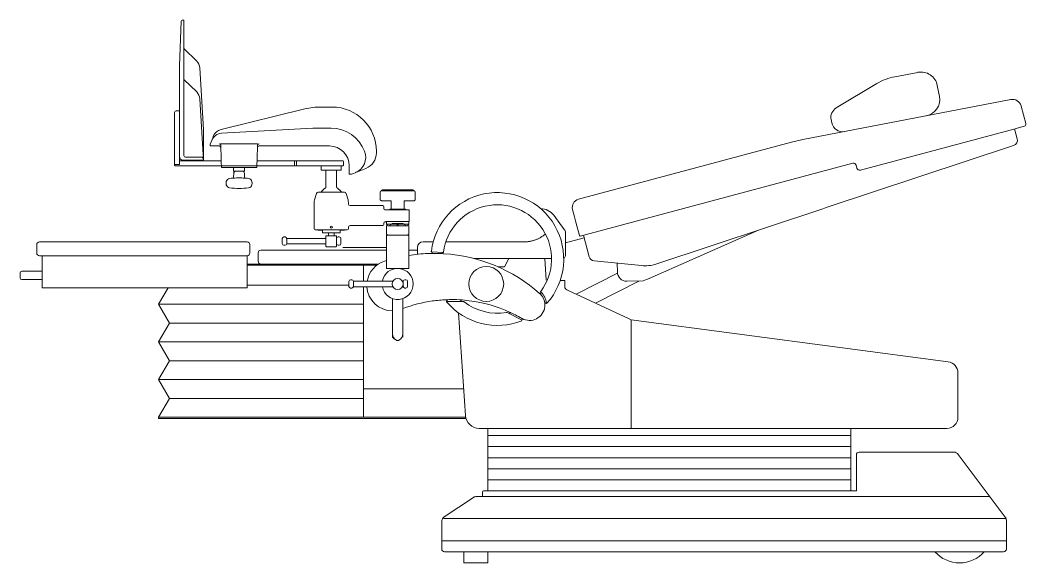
# Model space of a CAD drawing. Header units: metres. Extents: x 250.9 to 296.3, y -151.6 to -124.3.
# Drawn here: x 294.52 to 296.337, y -146.737 to -145.756 of the extents above; entities that cross this region are included whole.
import ezdxf

# ---------------------------------------------------------------- set-up
doc = ezdxf.new("R2010")
doc.units = ezdxf.units.M
doc.header["$MEASUREMENT"] = 0
doc.layers.add('A. muebles', color=152, linetype='Continuous', lineweight=15)

msp = doc.modelspace()

# ---------------------------------------------------------------- linework, layer by layer
at = {"layer": 'A. muebles'}
for p, q in [((294.8078, -145.8389), (294.8107, -145.7581)), ((294.8127, -145.7561), (294.8128, -145.7561)), ((294.8128, -145.7561), (294.8148, -145.7561)), ((294.8158, -145.7571), (294.8158, -145.8404)), ((294.8389, -145.8302), (294.8158, -145.8074)), ((294.8078, -145.9306), (294.8078, -145.8389)), ((294.8158, -145.8404), (294.8158, -145.8414)), ((294.8158, -145.8414), (294.8158, -145.9889)), ((294.8508, -145.9539), (294.8443, -145.8425)), ((296.1414, -145.8505), (296.0998, -145.8585)), ((294.8389, -145.886), (294.8158, -145.8632)), ((296.0674, -145.8709), (295.9941, -145.9148)), ((296.1804, -145.8939), (296.1766, -145.8743)), ((294.8508, -146.0097), (294.8443, -145.8983)), ((295.9339, -145.972), (296.3094, -145.8995)), ((294.7987, -145.923), (294.7987, -145.9231)), ((294.7987, -145.9231), (294.7987, -145.9309)), ((294.8017, -145.92), (294.8078, -145.92)), ((294.8078, -145.92), (294.8078, -145.9252)), ((294.8828, -145.9536), (295.0344, -145.9166)), ((295.0628, -145.9132), (295.0834, -145.9132)), ((296.3279, -145.9111), (296.328, -145.9114)), ((296.328, -145.9114), (296.3365, -145.9431)), ((294.7987, -145.9309), (294.7987, -145.9314)), ((294.7987, -145.9314), (294.7987, -145.9363)), ((294.7987, -145.9363), (294.7987, -145.9369)), ((294.7987, -145.9369), (294.7987, -145.9661)), ((294.8078, -145.9252), (294.8078, -145.9309)), ((294.8078, -145.9309), (294.8078, -145.9314)), ((294.8078, -145.9314), (294.8078, -145.9363)), ((294.8078, -145.9363), (294.8078, -145.9369)), ((294.8078, -145.9369), (294.8078, -145.9661)), ((294.8078, -145.9739), (294.8078, -145.9371)), ((295.9847, -145.9357), (295.9859, -145.9416)), ((294.8508, -146.0039), (294.8508, -145.9539)), ((295.0484, -145.9515), (294.8836, -145.9605)), ((295.0484, -145.9515), (295.0814, -145.9515)), ((296.0376, -146.0273), (296.3172, -145.9524)), ((296.3162, -145.9526), (296.321, -145.9704)), ((296.3172, -145.9524), (296.3191, -145.9519)), ((296.3336, -145.948), (296.3191, -145.9519)), ((294.7987, -145.9661), (294.7987, -145.971)), ((294.7987, -145.971), (294.7987, -145.9799)), ((294.8078, -145.9714), (294.8078, -145.9653)), ((294.8078, -145.9661), (294.8078, -145.971)), ((294.8078, -145.971), (294.8078, -145.9799)), ((294.8078, -145.9718), (294.8078, -145.9714)), ((294.8078, -146.0029), (294.8078, -145.9739)), ((294.8078, -145.9856), (294.8078, -145.9791)), ((294.866, -145.9734), (294.8634, -145.9805)), ((294.8683, -145.9672), (294.866, -145.9734)), ((294.8688, -145.9659), (294.8683, -145.9672)), ((295.5283, -146.0799), (295.9131, -145.9768)), ((295.9131, -145.9768), (295.9234, -145.974)), ((295.9131, -145.9768), (295.9234, -145.974)), ((295.9131, -145.9768), (295.9234, -145.974)), ((295.9234, -145.974), (295.9339, -145.972)), ((295.9234, -145.974), (295.9339, -145.972)), ((295.9234, -145.974), (295.9339, -145.972)), ((294.7987, -145.9799), (294.7987, -145.9848)), ((294.7987, -145.9848), (294.7987, -145.9902)), ((294.7987, -145.9902), (294.7987, -146.0103)), ((294.8078, -145.9799), (294.8078, -145.9848)), ((294.8078, -145.9848), (294.8078, -145.9924)), ((294.8078, -145.9924), (294.8078, -146.0103)), ((294.8158, -145.9899), (294.8158, -145.9889)), ((294.8158, -146.0009), (294.8158, -145.9899)), ((294.8634, -145.9825), (294.8634, -145.9805)), ((294.8792, -145.9835), (294.8644, -145.9835)), ((294.9488, -145.9794), (294.882, -145.9794)), ((294.8822, -145.9864), (294.8821, -145.9823)), ((294.8828, -146.0032), (294.8822, -145.9864)), ((294.9479, -146.0032), (294.9485, -145.9864)), ((294.9485, -145.9864), (294.9487, -145.9823)), ((295.0784, -145.9835), (294.9515, -145.9835)), ((294.9776, -145.9835), (294.9628, -145.9835)), ((295.1634, -145.9962), (295.1634, -145.9932)), ((296.3145, -145.9825), (295.9758, -146.0949)), ((294.7987, -146.0103), (294.7987, -146.0173)), ((294.8078, -146.0103), (294.8078, -146.0173)), ((294.883, -146.0103), (294.8078, -146.0103)), ((294.8138, -146.0089), (294.8158, -146.0089)), ((294.8158, -146.0089), (294.8498, -146.0089)), ((294.8188, -146.0039), (294.8478, -146.0039)), ((294.8508, -146.0069), (294.8508, -146.0039)), ((294.8508, -146.0079), (294.8508, -146.0069)), ((294.8828, -146.0032), (294.883, -146.0104)), ((294.8832, -146.0161), (294.883, -146.0104)), ((294.9475, -146.0161), (294.9477, -146.0104)), ((294.9477, -146.0104), (294.9478, -146.0067)), ((294.9477, -146.0103), (295.0531, -146.0103)), ((294.9478, -146.0067), (294.9479, -146.0048)), ((294.9478, -146.0067), (294.9479, -146.0051)), ((294.9479, -146.0048), (294.9479, -146.0032)), ((295.0155, -146.0103), (295.0155, -146.0193)), ((295.0188, -146.0103), (295.0188, -146.0193)), ((295.0818, -146.0103), (295.0188, -146.0103)), ((295.0859, -146.0103), (295.0818, -146.0103)), ((295.0954, -146.0103), (295.0859, -146.0103)), ((295.1028, -146.0103), (295.0954, -146.0103)), ((295.1038, -146.0183), (295.1038, -146.0113)), ((296.0238, -146.0144), (295.5316, -146.1463)), ((294.7987, -146.0173), (294.8078, -146.0173)), ((294.7987, -146.0173), (294.7987, -146.0183)), ((294.7997, -146.0193), (294.8094, -146.0193)), ((294.8094, -146.0193), (294.8834, -146.0193)), ((294.8833, -146.0181), (294.8832, -146.0161)), ((294.8834, -146.0196), (294.8833, -146.0177)), ((294.8834, -146.0196), (294.8834, -146.0221)), ((294.8876, -146.0196), (294.8834, -146.0196)), ((294.8839, -146.0226), (294.8854, -146.0226)), ((294.8854, -146.0226), (294.8954, -146.0226)), ((294.8876, -146.0196), (294.8931, -146.0196)), ((294.8931, -146.0196), (294.8876, -146.0196)), ((294.8931, -146.0196), (294.8876, -146.0196)), ((294.9004, -146.0196), (294.8931, -146.0196)), ((294.8954, -146.0226), (294.8989, -146.0226)), ((294.8989, -146.0226), (294.9154, -146.0226)), ((294.9154, -146.0196), (294.9004, -146.0196)), ((294.9054, -146.0226), (294.9054, -146.0288)), ((294.9054, -146.0288), (294.9059, -146.0293)), ((294.9056, -146.0333), (294.9054, -146.0398)), ((294.9059, -146.0293), (294.9104, -146.0293)), ((294.9154, -146.0293), (294.9096, -146.0293)), ((294.9104, -146.0293), (294.9204, -146.0293)), ((294.9104, -146.0293), (294.9112, -146.0293)), ((294.9154, -146.0196), (294.9252, -146.0196)), ((294.9254, -146.0226), (294.9154, -146.0226)), ((294.9211, -146.0293), (294.9154, -146.0293)), ((294.9196, -146.0293), (294.9204, -146.0293)), ((294.9204, -146.0293), (294.9249, -146.0293)), ((294.9254, -146.0288), (294.9249, -146.0293)), ((294.9254, -146.0398), (294.9251, -146.0333)), ((294.9376, -146.0196), (294.9252, -146.0196)), ((294.9254, -146.0226), (294.9469, -146.0226)), ((294.9254, -146.026), (294.9254, -146.0227)), ((294.9254, -146.0288), (294.9254, -146.026)), ((294.9376, -146.0196), (294.9431, -146.0196)), ((294.9431, -146.0196), (294.9376, -146.0196)), ((294.9454, -146.0196), (294.9431, -146.0196)), ((294.9431, -146.0196), (294.9454, -146.0196)), ((294.9474, -146.0196), (294.9454, -146.0196)), ((294.9474, -146.0181), (294.9475, -146.0161)), ((294.9474, -146.0196), (294.9474, -146.0177)), ((295.0558, -146.0193), (294.9474, -146.0193)), ((294.9474, -146.0221), (294.9474, -146.0196)), ((295.0818, -146.0193), (295.0188, -146.0193)), ((295.0643, -146.0193), (295.0638, -146.0198)), ((295.0638, -146.0198), (295.0638, -146.0273)), ((295.0638, -146.0273), (295.0672, -146.0273)), ((295.0642, -146.0193), (295.0672, -146.0193)), ((295.0642, -146.0193), (295.0643, -146.0193)), ((295.0714, -146.0193), (295.0672, -146.0193)), ((295.0672, -146.0273), (295.0714, -146.0273)), ((295.0768, -146.0193), (295.0714, -146.0193)), ((295.0714, -146.0273), (295.0758, -146.0273)), ((295.0723, -146.0273), (295.0723, -146.0574)), ((295.0768, -146.0273), (295.0758, -146.0273)), ((295.0818, -146.0193), (295.0768, -146.0193)), ((295.0768, -146.0273), (295.0818, -146.0273)), ((295.0876, -146.0193), (295.0818, -146.0193)), ((295.0869, -146.0193), (295.0818, -146.0193)), ((295.0818, -146.0273), (295.0869, -146.0273)), ((295.0886, -146.0193), (295.0869, -146.0193)), ((295.0878, -146.0273), (295.0869, -146.0273)), ((295.0936, -146.0193), (295.0876, -146.0193)), ((295.0878, -146.0273), (295.0886, -146.0273)), ((295.0927, -146.0193), (295.0886, -146.0193)), ((295.0886, -146.0273), (295.0927, -146.0273)), ((295.0913, -146.0273), (295.0913, -146.0574)), ((295.0927, -146.0193), (295.0994, -146.0193)), ((295.0927, -146.0273), (295.0998, -146.0273)), ((295.0936, -146.0193), (295.1028, -146.0193)), ((295.0998, -146.0198), (295.0993, -146.0193)), ((295.0993, -146.0193), (295.0994, -146.0193)), ((295.0998, -146.0273), (295.0998, -146.0198)), ((295.1144, -146.0335), (295.1144, -146.0195)), ((295.1144, -146.0345), (295.1144, -146.0335)), ((295.1184, -146.0345), (295.1218, -146.0332)), ((295.1218, -146.0332), (295.1252, -146.0318)), ((295.1264, -146.0313), (295.1445, -146.0241)), ((295.1445, -146.0241), (295.1457, -146.0236)), ((296.0314, -146.0238), (296.0299, -146.018)), ((295.1154, -146.0345), (295.1144, -146.0345)), ((295.1174, -146.0345), (295.1154, -146.0345)), ((295.1184, -146.0345), (295.1174, -146.0345)), ((295.0551, -146.0694), (295.0515, -146.0811)), ((295.058, -146.0673), (295.0626, -146.0673)), ((295.0626, -146.0673), (295.0818, -146.0673)), ((295.0631, -146.0673), (295.1005, -146.0673)), ((295.0818, -146.0673), (295.101, -146.0673)), ((295.101, -146.0673), (295.1056, -146.0673)), ((295.1121, -146.0811), (295.1085, -146.0694)), ((295.1703, -146.0808), (295.1703, -146.0668)), ((295.1723, -146.0648), (295.2313, -146.0648)), ((295.1743, -146.0628), (295.2293, -146.0628)), ((295.2333, -146.0668), (295.2333, -146.0808)), ((295.0508, -146.0883), (295.0508, -146.0856)), ((295.1128, -146.0856), (295.1128, -146.0883)), ((295.1703, -146.0808), (295.1723, -146.0828)), ((295.1888, -146.0828), (295.1723, -146.0828)), ((295.1888, -146.0828), (295.1903, -146.0828)), ((295.1903, -146.0828), (295.1903, -146.0975)), ((295.2133, -146.0975), (295.2133, -146.0828)), ((295.2133, -146.0828), (295.2148, -146.0828)), ((295.2313, -146.0828), (295.2148, -146.0828)), ((295.2333, -146.0808), (295.2313, -146.0828)), ((295.0508, -146.0883), (295.0508, -146.1333)), ((295.1158, -146.0913), (295.1443, -146.0913)), ((295.1443, -146.0913), (295.1748, -146.0913)), ((295.1768, -146.0933), (295.1768, -146.0968)), ((295.2218, -146.0988), (295.1788, -146.0988)), ((295.1868, -146.0988), (295.1878, -146.0978)), ((295.1868, -146.0988), (295.2018, -146.0988)), ((295.1878, -146.0978), (295.1888, -146.0978)), ((295.2018, -146.0978), (295.1888, -146.0978)), ((295.1903, -146.0975), (295.2133, -146.0975)), ((295.1918, -146.0975), (295.1918, -146.0978)), ((295.1918, -146.0978), (295.2118, -146.0978)), ((295.2018, -146.0978), (295.2138, -146.0978)), ((295.2018, -146.0988), (295.2168, -146.0988)), ((295.2118, -146.0978), (295.2118, -146.0975)), ((295.2138, -146.0978), (295.2148, -146.0978)), ((295.2138, -146.0978), (295.2148, -146.0978)), ((295.2158, -146.0978), (295.2148, -146.0978)), ((295.2168, -146.0988), (295.2158, -146.0978)), ((295.2228, -146.0988), (295.2218, -146.0988)), ((295.2228, -146.0988), (295.2228, -146.0998)), ((295.2228, -146.0998), (295.2228, -146.1198)), ((295.5213, -146.1118), (295.5177, -146.0983)), ((295.9698, -146.0969), (295.6684, -146.1969)), ((295.9758, -146.0949), (295.9698, -146.0969)), ((295.1768, -146.1228), (295.1768, -146.1253)), ((295.1788, -146.1208), (295.1803, -146.1208)), ((295.1803, -146.1198), (295.1803, -146.1208)), ((295.1803, -146.1198), (295.2228, -146.1198)), ((295.1818, -146.1198), (295.1818, -146.1248)), ((295.1818, -146.1198), (295.2018, -146.1198)), ((295.191, -146.1248), (295.1927, -146.1238)), ((295.1957, -146.1238), (295.1927, -146.1238)), ((295.1957, -146.1238), (295.2018, -146.1238)), ((295.2168, -146.1198), (295.2018, -146.1198)), ((295.2109, -146.1238), (295.2018, -146.1238)), ((295.2109, -146.1238), (295.2126, -146.1248)), ((295.2168, -146.1198), (295.2218, -146.1198)), ((295.2218, -146.1248), (295.2218, -146.1198)), ((295.5028, -146.1342), (295.4838, -146.1088)), ((295.5239, -146.1215), (295.5213, -146.1118)), ((295.5304, -146.1456), (295.5239, -146.1215)), ((295.0636, -146.1353), (295.0528, -146.1353)), ((295.0578, -146.1353), (295.0578, -146.1355)), ((295.0578, -146.1355), (295.0588, -146.1355)), ((295.0658, -146.1355), (295.0588, -146.1355)), ((295.0636, -146.1353), (295.0818, -146.1353)), ((295.0658, -146.1365), (295.0658, -146.1355)), ((295.0658, -146.1368), (295.0658, -146.1365)), ((295.0658, -146.1393), (295.0658, -146.1368)), ((295.0658, -146.1395), (295.0658, -146.1393)), ((295.0658, -146.14), (295.0658, -146.1395)), ((295.0668, -146.1405), (295.0663, -146.1405)), ((295.0705, -146.1405), (295.0668, -146.1405)), ((295.0755, -146.1405), (295.0705, -146.1405)), ((295.0776, -146.1405), (295.0755, -146.1405)), ((295.0768, -146.1457), (295.0768, -146.1405)), ((295.086, -146.1405), (295.0776, -146.1405)), ((295.1108, -146.1353), (295.0818, -146.1353)), ((295.0973, -146.1405), (295.086, -146.1405)), ((295.0868, -146.1405), (295.0868, -146.1457)), ((295.1048, -146.1355), (295.0978, -146.1355)), ((295.0978, -146.1355), (295.0978, -146.1365)), ((295.0978, -146.1365), (295.0978, -146.1368)), ((295.0978, -146.1368), (295.0978, -146.1393)), ((295.0978, -146.1393), (295.0978, -146.1395)), ((295.0978, -146.1395), (295.0978, -146.14)), ((295.1048, -146.1353), (295.1048, -146.1355)), ((295.1048, -146.1355), (295.1058, -146.1355)), ((295.1058, -146.1355), (295.1058, -146.1353)), ((295.1128, -146.1333), (295.1128, -146.1303)), ((295.1443, -146.1273), (295.1158, -146.1273)), ((295.1748, -146.1273), (295.1443, -146.1273)), ((295.1818, -146.1248), (295.191, -146.1248)), ((295.1818, -146.1278), (295.1818, -146.1428)), ((295.2001, -146.1248), (295.1848, -146.1248)), ((295.1848, -146.1278), (295.1858, -146.1278)), ((295.1858, -146.1278), (295.191, -146.1248)), ((295.1858, -146.1278), (295.2178, -146.1278)), ((295.191, -146.1248), (295.2126, -146.1248)), ((295.2018, -146.1278), (295.2001, -146.1248)), ((295.2035, -146.1248), (295.2018, -146.1278)), ((295.2038, -146.1248), (295.2035, -146.1248)), ((295.2188, -146.1248), (295.2038, -146.1248)), ((295.2126, -146.1248), (295.2178, -146.1278)), ((295.2126, -146.1248), (295.2218, -146.1248)), ((295.2178, -146.1278), (295.2188, -146.1278)), ((295.2218, -146.1363), (295.2218, -146.1278)), ((295.2218, -146.1363), (295.2218, -146.1428)), ((295.5048, -146.1818), (295.5048, -146.1402)), ((295.6558, -146.2228), (295.8535, -146.1355)), ((294.9298, -146.1568), (294.5548, -146.1568)), ((294.9933, -146.16), (294.9933, -146.151)), ((294.9963, -146.148), (294.9983, -146.148)), ((295.0013, -146.1529), (295.0013, -146.1505)), ((295.0723, -146.1505), (295.0013, -146.1505)), ((295.0013, -146.151), (295.0013, -146.16)), ((295.0013, -146.1582), (295.0013, -146.1529)), ((295.0013, -146.1605), (295.0013, -146.1582)), ((295.0013, -146.1605), (295.0723, -146.1605)), ((295.0723, -146.1462), (295.0728, -146.1457)), ((295.0723, -146.1647), (295.0723, -146.1462)), ((295.0728, -146.1457), (295.0908, -146.1457)), ((295.0908, -146.1457), (295.0913, -146.1462)), ((295.0913, -146.1462), (295.0913, -146.1647)), ((295.0913, -146.16), (295.0913, -146.151)), ((295.0943, -146.148), (295.0963, -146.148)), ((295.0993, -146.151), (295.0993, -146.16)), ((295.1838, -146.1448), (295.1818, -146.1428)), ((295.2218, -146.1448), (295.1818, -146.1448)), ((295.1818, -146.1448), (295.1818, -146.2048)), ((295.1838, -146.1448), (295.1843, -146.1448)), ((295.2198, -146.1448), (295.1843, -146.1448)), ((295.2218, -146.1428), (295.2198, -146.1448)), ((295.2218, -146.2048), (295.2218, -146.1448)), ((295.2659, -146.1568), (295.2476, -146.1568)), ((295.2928, -146.1568), (295.2888, -146.1568)), ((295.2928, -146.1568), (295.4299, -146.1568)), ((295.3342, -146.1568), (295.4299, -146.1568)), ((295.5048, -146.1587), (295.5387, -146.1496)), ((295.5374, -146.1448), (295.5478, -146.1836)), ((294.5498, -146.1618), (294.5498, -146.1768)), ((294.9348, -146.1768), (294.9348, -146.1618)), ((294.9498, -146.1768), (294.9498, -146.1918)), ((295.1818, -146.1718), (294.9548, -146.1718)), ((294.9983, -146.163), (294.9963, -146.163)), ((295.0723, -146.1647), (295.0733, -146.1657)), ((295.0903, -146.1657), (295.0733, -146.1657)), ((295.0913, -146.1647), (295.0903, -146.1657)), ((295.0963, -146.163), (295.0943, -146.163)), ((295.103, -146.1668), (295.1814, -146.1668)), ((295.2376, -146.1718), (295.2217, -146.1718)), ((295.2376, -146.1668), (295.2376, -146.1792)), ((295.2635, -146.1749), (295.2625, -146.1748)), ((295.2835, -146.1763), (295.2635, -146.1749)), ((295.2845, -146.1763), (295.2835, -146.1763)), ((294.5548, -146.1818), (294.9298, -146.1818)), ((294.5598, -146.1818), (294.5598, -146.2398)), ((294.9298, -146.1818), (294.9298, -146.2398)), ((294.9298, -146.1968), (294.9548, -146.1968)), ((294.9548, -146.1968), (295.1671, -146.1968)), ((295.3392, -146.1868), (295.4798, -146.1868)), ((295.4024, -146.1868), (295.3948, -146.2018)), ((295.4698, -146.2259), (295.4678, -146.1868)), ((295.5565, -146.1909), (295.6421, -146.1998)), ((295.5986, -146.2112), (295.5984, -146.1952)), ((294.5198, -146.2128), (294.5198, -146.2218)), ((294.5598, -146.2098), (294.5228, -146.2098)), ((294.9298, -146.1988), (295.1643, -146.1988)), ((295.1398, -146.1988), (295.1398, -146.2278)), ((295.1818, -146.2048), (295.2218, -146.2048)), ((295.1923, -146.2048), (295.1923, -146.2065)), ((295.2113, -146.2048), (295.2113, -146.2065)), ((295.3828, -146.2018), (295.3948, -146.2018)), ((295.5988, -146.2136), (295.5244, -146.2514)), ((294.5228, -146.2248), (294.5598, -146.2248)), ((295.1138, -146.2373), (295.1138, -146.2283)), ((295.1168, -146.2253), (295.1188, -146.2253)), ((295.1931, -146.2278), (295.1218, -146.2278)), ((295.1218, -146.2302), (295.1218, -146.2278)), ((295.1218, -146.2283), (295.1218, -146.2373)), ((295.1218, -146.2355), (295.1218, -146.2302)), ((295.2118, -146.2278), (295.2105, -146.2278)), ((295.2118, -146.2373), (295.2118, -146.2283)), ((295.2148, -146.2253), (295.2168, -146.2253)), ((295.2198, -146.2283), (295.2198, -146.2373)), ((295.4953, -146.2268), (295.4978, -146.2268)), ((295.4978, -146.2268), (295.5038, -146.2268)), ((295.5038, -146.2268), (295.5038, -146.238)), ((295.5589, -146.2675), (295.6374, -146.2276)), ((295.6453, -146.2275), (295.6159, -146.2279)), ((295.6453, -146.2274), (295.6512, -146.2248)), ((295.6512, -146.2248), (295.6558, -146.2228)), ((295.6512, -146.2248), (295.6558, -146.2228)), ((294.5598, -146.2398), (294.9298, -146.2398)), ((294.7698, -146.2693), (294.7871, -146.2398)), ((294.9298, -146.2352), (295.1138, -146.2352)), ((295.1188, -146.2403), (295.1168, -146.2403)), ((295.1218, -146.2378), (295.1218, -146.2355)), ((295.1218, -146.2378), (295.1931, -146.2378)), ((295.1398, -146.2378), (295.1398, -146.4738)), ((295.2105, -146.2378), (295.2118, -146.2378)), ((295.2168, -146.2403), (295.2148, -146.2403)), ((295.5073, -146.2434), (295.6198, -146.296)), ((295.1398, -146.2693), (294.7698, -146.2693)), ((294.7898, -146.3034), (294.7698, -146.2693)), ((295.1923, -146.2592), (295.1923, -146.3227)), ((295.2113, -146.2592), (295.2113, -146.3227)), ((295.2898, -146.2648), (295.2908, -146.2648)), ((295.2908, -146.2648), (295.3205, -146.2648)), ((295.3205, -146.2648), (295.3212, -146.2648)), ((295.3115, -146.2851), (295.3242, -146.4705)), ((295.3995, -146.2846), (295.3989, -146.2843)), ((295.4264, -146.2983), (295.3995, -146.2846)), ((294.7698, -146.3375), (294.7898, -146.3034)), ((294.7898, -146.3034), (295.1398, -146.3034)), ((295.6198, -146.296), (295.6238, -146.2978)), ((295.6238, -146.2978), (296.1964, -146.3735)), ((295.6238, -146.2978), (295.6238, -146.4938)), ((295.1923, -146.3227), (295.1923, -146.3287)), ((295.2113, -146.3287), (295.2113, -146.3227)), ((295.1398, -146.3375), (294.7698, -146.3375)), ((294.7898, -146.3716), (294.7698, -146.3375)), ((294.7698, -146.4057), (294.7898, -146.3716)), ((294.7898, -146.3716), (295.1398, -146.3716)), ((296.2138, -146.3934), (296.2138, -146.4738)), ((295.1398, -146.4057), (294.7698, -146.4057)), ((294.7898, -146.4397), (294.7698, -146.4057)), ((295.3209, -146.4224), (295.1398, -146.4224)), ((294.7698, -146.4738), (294.7898, -146.4397)), ((294.7898, -146.4397), (294.9398, -146.4397)), ((294.9398, -146.4397), (295.1398, -146.4397)), ((294.7698, -146.4758), (294.7698, -146.4738)), ((294.9398, -146.4738), (294.7698, -146.4738)), ((295.3251, -146.4758), (294.7698, -146.4758)), ((295.1398, -146.4738), (294.9398, -146.4738)), ((295.1398, -146.4738), (295.3246, -146.4738)), ((295.3491, -146.4938), (295.6238, -146.4938)), ((295.3649, -146.6068), (295.3649, -146.4938)), ((296.1938, -146.4938), (295.6238, -146.4938)), ((296.0205, -146.6068), (296.0205, -146.4938)), ((295.3649, -146.5068), (296.0205, -146.5068)), ((295.3649, -146.5268), (296.0205, -146.5268)), ((296.0305, -146.5418), (296.0305, -146.6068)), ((296.2064, -146.5368), (296.0355, -146.5368)), ((296.2994, -146.6542), (296.2144, -146.5408)), ((295.3649, -146.5468), (296.0205, -146.5468)), ((295.3649, -146.5668), (296.0205, -146.5668)), ((295.3649, -146.5868), (296.0205, -146.5868)), ((295.3549, -146.6088), (295.3549, -146.6168)), ((296.0305, -146.6068), (295.3569, -146.6068)), ((295.2858, -146.6539), (295.3389, -146.6185)), ((295.3444, -146.6168), (296.2714, -146.6168)), ((295.2814, -146.7118), (295.2814, -146.6622)), ((295.2854, -146.6568), (296.3, -146.6568)), ((296.3014, -146.6602), (296.3014, -146.7118)), ((295.2814, -146.6968), (296.3014, -146.6968)), ((296.2964, -146.7168), (295.2864, -146.7168)), ((295.3214, -146.7168), (295.3214, -146.7368)), ((295.3649, -146.7368), (295.3649, -146.7168)), ((295.3214, -146.7368), (295.3649, -146.7368))]:
    msp.add_line(p, q, dxfattribs=at)
msp.add_lwpolyline([(295.4299, -146.1568, 0.01091), (295.4325, -146.1568, 0.010861), (295.4351, -146.1566, 0.010825), (295.4377, -146.1563, 0.010803), (295.4403, -146.1559, 0.010795), (295.4428, -146.1554, 0.011544), (295.4454, -146.1548, 0.01159), (295.4481, -146.154, 0.011671), (295.4507, -146.1531, 0.010845), (295.4532, -146.1522, 0.010567), (295.4555, -146.1511, 0.010638), (295.4579, -146.1499, 0.011565), (295.4602, -146.1486, 0.012658), (295.4625, -146.1472, 0.010667), (295.4647, -146.1457, 0.005074), (295.4669, -146.1441, -0.003207), (295.4688, -146.1427)], format="xyb", dxfattribs=at)
for centre, radius in [((295.0818, -146.1303), 0.002), ((295.0818, -146.1303), 0.00162), ((295.3618, -146.2328), 0.0315), ((295.2018, -146.2328), 0.01)]:
    msp.add_circle(centre, radius, dxfattribs=at)
for centre, radius, start, end in [((294.8127, -145.7581), 0.002, 90, 177.9786), ((294.8148, -145.7571), 0.001, 0, 90), ((294.8244, -145.8439), 0.02, 4.1306, 43.2707), ((296.1471, -145.8799), 0.03, 10.9244, 100.9244), ((296.1188, -145.9567), 0.1, 100.9244, 120.9075), ((294.8244, -145.8997), 0.02, 4.1306, 43.2707), ((296.1509, -145.8996), 0.03, 280.9244, 10.9244), ((296.3124, -145.9153), 0.016, 15, 100.9244), ((294.8017, -145.923), 0.003, 90, 179.9602), ((295.0628, -146.0332), 0.12, 90, 103.6943), ((295.0834, -145.9932), 0.08, 0, 90), ((296.0044, -145.9319), 0.02, 120.9075, 190.9244), ((296.0055, -145.9378), 0.02, 190.9244, 280.9244), ((294.8847, -145.9805), 0.02, 93.1384, 159.2392), ((294.8875, -145.973), 0.02, 103.6943, 159.2392), ((295.0814, -146.0165), 0.065, 20.9979, 90), ((296.3326, -145.9441), 0.004, 285, 15), ((296.3326, -145.9441), 0.004, 285, 15), ((295.9907, -146.2666), 0.3, 100.9244, 105), ((296.3113, -145.973), 0.01, 288.3569, 15), ((294.8644, -145.9825), 0.001, 180, 270), ((294.8791, -145.9824), 0.003, 2, 90), ((294.8792, -145.9865), 0.003, 2, 90), ((294.9515, -145.9865), 0.003, 90, 178), ((294.9517, -145.9824), 0.003, 90, 178), ((295.0784, -146.0195), 0.036, 0, 90), ((295.1141, -146.0039), 0.03, 291.8014, 20.9979), ((295.1334, -145.9962), 0.03, 291.8014, 0), ((294.8138, -146.0029), 0.006, 180, 270), ((294.8188, -146.0009), 0.003, 180, 270), ((294.8478, -146.0069), 0.003, 0, 90), ((294.8498, -146.0079), 0.001, 270, 0), ((295.1028, -146.0113), 0.001, 0, 90), ((296.0251, -146.0193), 0.005, 15, 105), ((294.7997, -146.0183), 0.001, 180, 270), ((294.8839, -146.0221), 0.0005, 180, 270), ((294.9096, -146.0333), 0.004, 90, 180), ((294.9211, -146.0333), 0.004, 0, 90), ((294.9469, -146.0221), 0.0005, 270, 0), ((295.1028, -146.0183), 0.001, 270, 0), ((295.1154, -146.0335), 0.001, 180, 270), ((296.0363, -146.0225), 0.005, 195, 285), ((294.9069, -146.0508), 0.015, 168.7236, 191.2764), ((294.899, -146.0493), 0.007, 96.5579, 168.7236), ((294.9154, -146.1913), 0.15, 94.5281, 96.5579), ((294.9034, -146.0398), 0.002, 274.5281, 0), ((294.9154, -146.1913), 0.15, 93.8226, 94.5281), ((294.9154, -146.1913), 0.15, 90, 93.8226), ((294.9154, -146.1913), 0.15, 86.1774, 90), ((294.9274, -146.0398), 0.002, 180, 265.4719), ((294.9154, -146.1913), 0.15, 85.4719, 86.1774), ((294.9154, -146.1913), 0.15, 85.4719, 86.1774), ((294.9154, -146.1913), 0.15, 83.4421, 85.4719), ((294.9317, -146.0493), 0.007, 11.2764, 83.4421), ((294.9239, -146.0508), 0.015, 348.7236, 11.2764), ((294.899, -146.0524), 0.007, 191.2764, 263.4421), ((294.9154, -145.9103), 0.15, 263.4421, 270), ((294.9154, -145.9103), 0.15, 270, 276.5579), ((294.9317, -146.0524), 0.007, 276.5579, 348.7236), ((295.058, -146.0703), 0.003, 90, 162.646), ((295.0818, -146.0793), 0.0222, 119.673, 147.361), ((295.0693, -146.0574), 0.003, 299.673, 0), ((295.0943, -146.0574), 0.003, 180, 240.327), ((295.0818, -146.0793), 0.0223, 32.639, 60.327), ((295.1056, -146.0703), 0.003, 17.354, 90), ((295.1723, -146.0668), 0.002, 90, 180), ((295.1743, -146.0648), 0.002, 90, 180), ((295.2293, -146.0648), 0.002, 0, 90), ((295.2313, -146.0668), 0.002, 0, 90), ((295.3818, -146.1878), 0.12, 318.3519, 173.2793), ((295.0658, -146.0856), 0.015, 162.646, 180), ((295.0978, -146.0856), 0.015, 0, 17.354), ((295.5322, -146.0944), 0.015, 105, 195), ((295.1158, -146.0883), 0.003, 180, 270), ((295.1748, -146.0933), 0.002, 0, 90), ((295.1788, -146.0968), 0.002, 180, 270), ((295.2218, -146.0998), 0.001, 0, 90), ((295.3818, -146.1878), 0.098, 323.2906, 172.71), ((295.4598, -146.1268), 0.03, 36.8699, 90), ((295.1788, -146.1228), 0.002, 90, 180), ((295.0528, -146.1333), 0.002, 180, 270), ((295.0663, -146.14), 0.0005, 180, 270), ((295.0973, -146.14), 0.0005, 270, 0), ((295.1108, -146.1333), 0.002, 270, 0), ((295.1158, -146.1303), 0.003, 90, 180), ((295.1748, -146.1253), 0.002, 270, 0), ((295.1848, -146.1248), 0.003, 180, 270), ((295.1848, -146.1278), 0.003, 90, 180), ((295.2188, -146.1248), 0.003, 270, 0), ((295.2188, -146.1278), 0.003, 0, 90), ((295.4948, -146.1402), 0.01, 0, 36.8699), ((294.5548, -146.1618), 0.005, 90, 180), ((294.9298, -146.1618), 0.005, 0, 90), ((294.9963, -146.151), 0.003, 90, 180), ((294.9963, -146.16), 0.003, 180, 270), ((294.9983, -146.151), 0.003, 0, 90), ((294.9983, -146.16), 0.003, 270, 0), ((295.0943, -146.151), 0.003, 90, 180), ((295.0943, -146.16), 0.003, 180, 270), ((295.0963, -146.151), 0.003, 0, 90), ((295.0963, -146.16), 0.003, 270, 0), ((295.2476, -146.1668), 0.01, 90, 180), ((295.5314, -146.1453), 0.001, 195, 285), ((294.5548, -146.1768), 0.005, 180, 270), ((294.9298, -146.1768), 0.005, 270, 0), ((294.9548, -146.1768), 0.005, 90, 180), ((295.2669, -146.4677), 0.29, 92.0598, 98.9475), ((295.2669, -146.4677), 0.29, 90.527, 92.0598), ((295.3818, -146.1878), 0.12, 173.2793, 173.7808), ((295.2636, -146.1739), 0.001, 173.2793, 266.0943), ((295.3818, -146.1878), 0.118, 173.7415, 175.0725), ((295.2669, -146.4677), 0.29, 86.9615, 90.527), ((295.3818, -146.1878), 0.1, 173.3177, 174.4104), ((295.2669, -146.4677), 0.29, 86.3588, 86.9615), ((295.2836, -146.1753), 0.001, 266.0943, 352.71), ((295.3818, -146.1878), 0.098, 172.71, 173.261), ((295.2669, -146.4677), 0.29, 48.7069, 86.3588), ((294.9548, -146.1918), 0.005, 180, 270), ((295.1921, -146.2354), 0.046, 107.8427, 170.5051), ((295.2669, -146.4677), 0.29, 107.0652, 107.8427), ((295.4998, -146.1818), 0.005, 293.4741, 0), ((295.5575, -146.181), 0.01, 195, 264.121), ((295.6486, -146.1371), 0.063, 264.121, 288.3569), ((294.5228, -146.2128), 0.003, 90, 180), ((295.2018, -146.2328), 0.028, 0, 169.7134), ((295.6156, -146.211), 0.017, 180.8316, 270.8316), ((294.5228, -146.2218), 0.003, 180, 270), ((295.1168, -146.2283), 0.003, 90, 180), ((295.1188, -146.2283), 0.003, 0, 90), ((295.2018, -146.2328), 0.028, 190.2866, 0), ((295.2148, -146.2283), 0.003, 90, 180), ((295.2168, -146.2283), 0.003, 0, 90), ((295.1168, -146.2373), 0.003, 180, 270), ((295.1188, -146.2373), 0.003, 270, 0), ((295.1921, -146.2354), 0.046, 183.0054, 270.1984), ((295.2148, -146.2373), 0.003, 180, 270), ((295.2168, -146.2373), 0.003, 270, 0), ((295.4398, -146.2708), 0.028, 47.5357, 48.7069), ((295.4398, -146.2708), 0.028, 45.4832, 47.5357), ((295.3818, -146.1878), 0.1, 320.9242, 322.6526), ((295.4398, -146.2708), 0.028, 4.3394, 45.4832), ((295.3818, -146.1878), 0.098, 322.7488, 323.2906), ((295.4398, -146.2708), 0.031, 48.111, 49.8054), ((295.4612, -146.247), 0.001, 143.2906, 228.111), ((295.4398, -146.2708), 0.031, 6.5365, 48.111), ((295.5098, -146.238), 0.006, 180, 244.9831), ((295.2999, -146.5111), 0.25, 98.0711, 110.7675), ((295.2999, -146.5111), 0.25, 92.4013, 98.0711), ((295.2999, -146.5111), 0.25, 86.7376, 92.4013), ((295.3818, -146.1878), 0.118, 218.5135, 220.7336), ((295.3818, -146.1878), 0.12, 219.9162, 220.4313), ((295.2908, -146.2653), 0.0005, 90, 220.4313), ((295.3818, -146.1878), 0.12, 220.4313, 291.807), ((295.2999, -146.5111), 0.25, 82.8104, 86.7376), ((295.3818, -146.1878), 0.1, 227.4461, 230.3539), ((295.3205, -146.2668), 0.002, 52.1855, 90), ((295.3818, -146.1878), 0.098, 231.7868, 232.1855), ((295.3818, -146.1878), 0.098, 232.1855, 279.6525), ((295.2999, -146.5111), 0.25, 65.2091, 82.8104), ((295.3818, -146.1878), 0.118, 316.7301, 318.6537), ((295.4398, -146.2708), 0.028, 1.5147, 4.3394), ((295.4398, -146.2708), 0.031, 4.4488, 6.5365), ((295.4711, -146.2672), 0.0005, 186.5365, 318.3519), ((295.3818, -146.1878), 0.12, 317.8071, 318.3519), ((295.3818, -146.1878), 0.098, 279.6525, 280.0375), ((295.3986, -146.2864), 0.002, 63.0468, 99.6525), ((295.3818, -146.1878), 0.1, 281.533, 284.1344), ((295.2999, -146.5111), 0.25, 64.8429, 65.2091), ((295.2844, -146.5441), 0.2865, 59.8764, 64.8429), ((295.4398, -146.2708), 0.028, 248.3766, 1.5147), ((295.3818, -146.1878), 0.118, 291.4906, 293.1612), ((295.4398, -146.2708), 0.028, 245.5519, 248.3766), ((295.2053, -146.3227), 0.013, 180, 244.0555), ((295.1983, -146.3227), 0.013, 295.9445, 0), ((295.2078, -146.3161), 0.02, 219.195, 246.4218), ((295.2018, -146.3299), 0.005, 244.0555, 265), ((295.2018, -146.3299), 0.005, 257.291, 265), ((295.2018, -146.3299), 0.005, 265, 270), ((295.2018, -146.3299), 0.005, 265, 275), ((295.2018, -146.3299), 0.005, 270, 275), ((295.2018, -146.3299), 0.005, 275, 295.9445), ((295.2018, -146.3299), 0.005, 275, 282.709), ((296.1938, -146.3934), 0.02, 0, 82.469), ((295.3491, -146.4688), 0.025, 183.9182, 270), ((296.1938, -146.4738), 0.02, 270, 0), ((296.0355, -146.5418), 0.005, 90, 180), ((296.2064, -146.5468), 0.01, 36.8699, 90), ((295.3569, -146.6088), 0.002, 90, 180), ((295.3444, -146.6268), 0.01, 90, 123.6901), ((295.2914, -146.6622), 0.01, 123.6901, 180), ((296.2914, -146.6602), 0.01, 0, 36.8699), ((295.2864, -146.7118), 0.005, 180, 270), ((296.2168, -146.677), 0.0598, 221.7209, 318.2791), ((296.2964, -146.7118), 0.005, 270, 0)]:
    msp.add_arc(centre, radius, start, end, dxfattribs=at)

doc.saveas('drawing.dxf')
